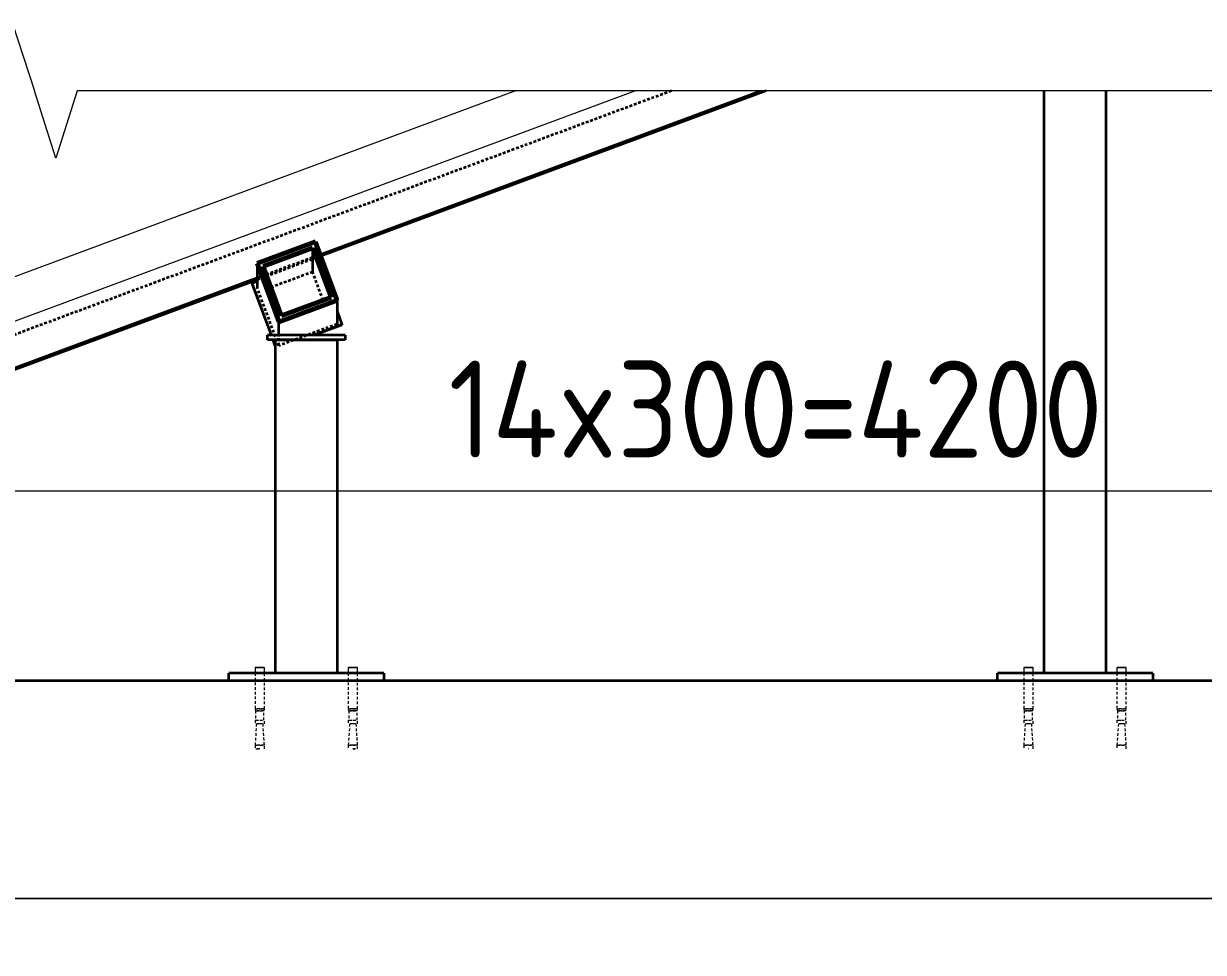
# Model space of a CAD drawing. Header units: millimetres. Extents: x 17301 to 64744, y -5326 to 7712.
# Drawn here: x 30210 to 31730, y -50 to 1147 of the extents above; entities that cross this region are included whole.
import ezdxf

# ---------------------------------------------------------------- set-up
doc = ezdxf.new("R2010")
doc.units = ezdxf.units.MM
doc.linetypes.add('01 Штриховая _4 мм_', pattern=[6, 3.5, -2.5])
for name, color, linetype, lineweight in [('AA_Dim', 7, 'Continuous', 9), ('AA_Dim-50', 7, 'Continuous', 9), ('AA_Oformlenie', 7, 'Continuous', 9), ('AA_Vinoska', 7, 'Continuous', 9), ('AF_Balki', 7, 'Continuous', 20), ('AF_Pokritie', 7, 'Continuous', 9), ('AF_Stena_Опалубка', 253, 'Continuous', 20), ('KR_Colonna_KG', 7, 'Continuous', 20), ('KR_Detal', 7, 'Continuous', 20)]:
    doc.layers.add(name, color=color, linetype=linetype, lineweight=lineweight)
doc.styles.add('ISOCPEUR_2', font='isocpeur.TTF', dxfattribs={"width": 0.9, "height": 125})
doc.dimstyles.new('00_Точн_3_знака__прозр_', dxfattribs={"dimscale": 304.8, "dimtxt": 125.344371, "dimasz": 0.278871, "dimexe": 0.246063, "dimexo": 0.164042, "dimgap": 0.016404, "dimtad": 1, "dimdec": 3, "dimrnd": 0.001, "dimdsep": 46, "dimtxsty": 'ISOCPEUR_2', "dimblk1": 'OBLIQUE', "dimblk2": 'OBLIQUE', "dimsah": 1, "dimcen": 0.09, "dimdle": 0.246063, "dimazin": 0, "dimtfac": 1, "dimtdec": 4, "dimtix": 1, "dimtmove": 0, "dimatfit": 3, "dimfxl": 1, "dimtvp": 1, "dimtolj": 1, "dimtzin": 0, "dimlwd": 18, "dimlwe": 18, "dimarcsym": 2})
doc.dimstyles.new('00_Точн_3_знака__прозр__1', dxfattribs={"dimscale": 304.8, "dimtxt": 125.344371, "dimasz": 0.278871, "dimexe": 0.246063, "dimexo": 0.164042, "dimgap": 0.016404, "dimtad": 1, "dimdec": 3, "dimrnd": 0.001, "dimdsep": 46, "dimtxsty": 'ISOCPEUR_2', "dimblk1": 'OBLIQUE', "dimblk2": 'OBLIQUE', "dimsah": 1, "dimcen": 0.09, "dimdle": 0.246063, "dimazin": 0, "dimtfac": 1, "dimtdec": 4, "dimtix": 1, "dimtmove": 1, "dimatfit": 3, "dimfxl": 1, "dimtvp": 1, "dimtolj": 1, "dimtzin": 0, "dimlwd": 18, "dimlwe": 18, "dimarcsym": 2})

# ---------------------------------------------------------------- blocks, each defined once
blk = doc.blocks.new('354_Прокат Лист _НесКаркас_РабПлоск_ - 354_Прокат Лист _НесКаркас_РабПлоск_-4002182-КР_РЗ_Опл_1')
at = {"layer": 'AF_Balki', "lineweight": 35}
for p, q in [((-2310, 300), (-2310, 310)), ((-2110, 310), (-2310, 310)), ((-2110, 310), (-2110, 300)), ((-2110, 300), (-2310, 300))]:
    blk.add_line(p, q, dxfattribs=at)
blk = doc.blocks.new('354_Прокат Лист _НесКаркас_РабПлоск_ - 354_Прокат Лист _НесКаркас_РабПлоск_-4002391-КР_РЗ_Опл_1')
at = {"layer": 'AF_Balki', "lineweight": 35}
for p, q in [((-3250, 739.3), (-3250, 745.3)), ((-3150, 745.3), (-3250, 745.3)), ((-3150, 745.3), (-3150, 739.3)), ((-3150, 739.3), (-3250, 739.3))]:
    blk.add_line(p, q, dxfattribs=at)
blk = doc.blocks.new('354_Прокат Лист _НесКаркас_РабПлоск_ - 354_Прокат Лист _НесКаркас_РабПлоск_-4003038-КР_РЗ_Опл_1')
at = {"layer": 'AF_Balki', "lineweight": 35}
for p, q in [((-3263.3, 814.3), (-3269.8, 811.9)), ((-3245, 745.3), (-3269.8, 811.9)), ((-3269.8, 811.7), (-3269.8, 811.6)), ((-3269.8, 811.6), (-3245.1, 745.3)), ((-3160.5, 776.1), (-3154.1, 759)), ((-3154.1, 759), (-3190.9, 745.3)), ((-3190.2, 745.3), (-3154.1, 758.7)), ((-3154.1, 759), (-3154.1, 758.7)), ((-3242.9, 739.3), (-3240, 731.5)), ((-3240, 731.8), (-3242.8, 739.3))]:
    blk.add_line(p, q, dxfattribs=at)
blk = doc.blocks.new('253_Профиль гнутый сварной квадратный _НесКаркас_Балка_ - Балка_40х4-3812224-КР_РЗ_Опл_1')
at = {"layer": 'AF_Balki', "linetype": '01 Штриховая _4 мм_', "lineweight": 35}
for p, q in [((-2729.8, 1060), (-4389.9, 443.7)), ((-3262.9, 819.5), (-3182.4, 849.4)), ((-3181.5, 847.1), (-3262.9, 816.8)), ((-4253.1, 451.9), (-4172.5, 481.8)), ((-4171.6, 479.5), (-4253.1, 449.2))]:
    blk.add_line(p, q, dxfattribs=at)
at = {"layer": 'AF_Balki', "lineweight": 35}
for p, q in [((-3182.3, 849.4), (-2615.1, 1060)), ((-2607.9, 1060), (-3181.4, 847.1)), ((-4172.5, 481.8), (-3263, 819.5)), ((-3263, 816.8), (-4171.6, 479.5)), ((-4389.9, 443.7), (-4408.9, 436.7)), ((-4395, 399.2), (-4253.2, 451.9)), ((-4253.2, 449.2), (-4394.1, 396.9)), ((-4395, 399.2), (-4408.9, 436.7)), ((-4394.1, 396.9), (-4395, 399.2))]:
    blk.add_line(p, q, dxfattribs=at)
blk = doc.blocks.new('253_Профиль гнутый сварной квадратный _НесКаркас_Балка_ - Балка_80х6-3820968-КР_РЗ_Опл_1')
at = {"layer": 'AF_Balki', "lineweight": 60}
for p, q in [((-3188.3, 865.7), (-3263.3, 837.8)), ((-3255.6, 834.2), (-3191.9, 857.9)), ((-3191.9, 857.9), (-3168.2, 794)), ((-3160.5, 790.5), (-3188.3, 865.7)), ((-3263.3, 837.8), (-3235.5, 762.6)), ((-3231.9, 770.3), (-3255.6, 834.2)), ((-3235.5, 762.6), (-3160.5, 790.5)), ((-3168.2, 794), (-3231.9, 770.3))]:
    blk.add_line(p, q, dxfattribs=at)
at = {"layer": 'AF_Balki', "lineweight": 35}
for p, q in [((-3191.9, 857.9), (-3191.9, 826.7)), ((-3263.3, 837.8), (-3263.3, 820.3)), ((-3263.3, 816.7), (-3263.3, 806.6)), ((-3160.5, 790.5), (-3160.5, 759.6)), ((-3235.5, 745.5), (-3235.5, 762.6))]:
    blk.add_line(p, q, dxfattribs=at)
at = {"layer": 'AF_Balki', "linetype": '01 Штриховая _4 мм_', "lineweight": 35}
for p, q in [((-3191.9, 826.7), (-3245.5, 806.9)), ((-3178.3, 790.3), (-3191.9, 826.7)), ((-3263.3, 820.3), (-3263.3, 816.7)), ((-3235.5, 731.8), (-3263.3, 806.6)), ((-3160.5, 759.6), (-3235.5, 731.8)), ((-3235.5, 731.8), (-3235.5, 745.5))]:
    blk.add_line(p, q, dxfattribs=at)
blk = doc.blocks.new('354_Анкер клиновой _СоедНесК_РабПлоск_ - M12x120_20-V27-КР_РЗ_Опл_1')
at = {"layer": 'KR_Detal'}
for p, q in [((-3146, 317.5), (-3146, 310)), ((-3146, 317.5), (-3140, 317.5)), ((-3140, 317.5), (-3145.8, 317.5)), ((-3140, 317.5), (-3134, 317.5)), ((-3134.2, 317.5), (-3140, 317.5)), ((-3134, 310), (-3134, 317.5))]:
    blk.add_line(p, q, dxfattribs=at)
at = {"layer": 'KR_Detal', "linetype": '01 Штриховая _4 мм_', "lineweight": 9}
for p, q in [((-3146, 310), (-3146, 264.1)), ((-3134, 264.1), (-3134, 310)), ((-3146, 264.1), (-3145.4, 261.7)), ((-3140, 264.1), (-3145.9, 264.1)), ((-3145.9, 264.1), (-3140, 264.1)), ((-3145.4, 261.7), (-3145.4, 249.5)), ((-3140, 261.7), (-3145.3, 261.7)), ((-3145.3, 261.7), (-3140, 261.7)), ((-3140, 264.1), (-3134.1, 264.1)), ((-3136.5, 264.1), (-3140, 264.1)), ((-3140, 261.7), (-3134.7, 261.7)), ((-3136.5, 261.7), (-3140, 261.7)), ((-3134.7, 261.7), (-3136.5, 261.7)), ((-3134.1, 264.1), (-3136.1, 264.1)), ((-3134.6, 261.7), (-3134, 264.1)), ((-3134.6, 249.5), (-3134.6, 261.7)), ((-3146, 249.5), (-3146, 244.7)), ((-3144.2, 244.7), (-3146, 217.5)), ((-3144.7, 249.5), (-3140, 249.5)), ((-3140, 244.7), (-3143.7, 244.7)), ((-3140, 249.5), (-3135.3, 249.5)), ((-3136.5, 244.7), (-3140, 244.7)), ((-3136.2, 249.5), (-3136.5, 249.5)), ((-3134, 217.5), (-3135.8, 244.7)), ((-3134, 244.7), (-3134, 249.5)), ((-3146, 217.5), (-3146, 212.7)), ((-3140, 217.5), (-3145.9, 217.5)), ((-3145.9, 217.5), (-3140, 217.5)), ((-3140, 217.5), (-3134.1, 217.5)), ((-3136.5, 217.5), (-3140, 217.5)), ((-3134.1, 217.5), (-3136.1, 217.5)), ((-3134, 212.7), (-3134, 217.5)), ((-3140, 212.7), (-3140, 212.7)), ((-3140, 212.7), (-3137, 212.7)), ((-3136.5, 212.7), (-3140, 212.7))]:
    blk.add_line(p, q, dxfattribs=at)
blk = doc.blocks.new('354_Анкер клиновой _СоедНесК_РабПлоск_ - M12x120_20-V28-КР_РЗ_Опл_1')
at = {"layer": 'KR_Detal'}
for p, q in [((-3146, 317.5), (-3146, 310)), ((-3140, 317.5), (-3145.8, 317.5)), ((-3145.8, 317.5), (-3140, 317.5)), ((-3140, 317.5), (-3134.2, 317.5)), ((-3134.2, 317.5), (-3140, 317.5)), ((-3134, 310), (-3134, 317.5))]:
    blk.add_line(p, q, dxfattribs=at)
at = {"layer": 'KR_Detal', "linetype": '01 Штриховая _4 мм_', "lineweight": 9}
for p, q in [((-3146, 317.5), (-3145.8, 317.5)), ((-3146, 310), (-3146, 264.1)), ((-3134.2, 317.5), (-3134, 317.5)), ((-3134, 264.1), (-3134, 310)), ((-3146, 264.1), (-3145.4, 261.7)), ((-3140, 264.1), (-3145.9, 264.1)), ((-3145.9, 264.1), (-3140, 264.1)), ((-3145.4, 261.7), (-3145.4, 249.5)), ((-3140, 261.7), (-3145.3, 261.7)), ((-3145.3, 261.7), (-3140, 261.7)), ((-3140, 264.1), (-3134.1, 264.1)), ((-3136.5, 264.1), (-3140, 264.1)), ((-3140, 261.7), (-3134.7, 261.7)), ((-3136.5, 261.7), (-3140, 261.7)), ((-3134.7, 261.7), (-3136.5, 261.7)), ((-3134.1, 264.1), (-3136.1, 264.1)), ((-3134.6, 261.7), (-3134, 264.1)), ((-3134.6, 249.5), (-3134.6, 261.7)), ((-3146, 249.5), (-3146, 244.7)), ((-3144.2, 244.7), (-3146, 217.5)), ((-3144.7, 249.5), (-3140, 249.5)), ((-3140, 244.7), (-3143.7, 244.7)), ((-3140, 249.5), (-3135.3, 249.5)), ((-3136.5, 244.7), (-3140, 244.7)), ((-3136.2, 249.5), (-3136.5, 249.5)), ((-3134, 217.5), (-3135.8, 244.7)), ((-3134, 244.7), (-3134, 249.5)), ((-3146, 217.5), (-3146, 212.7)), ((-3140, 217.5), (-3145.9, 217.5)), ((-3145.9, 217.5), (-3140, 217.5)), ((-3140, 217.5), (-3134.1, 217.5)), ((-3136.5, 217.5), (-3140, 217.5)), ((-3134.1, 217.5), (-3136.1, 217.5)), ((-3134, 212.7), (-3134, 217.5)), ((-3140, 212.7), (-3137, 212.7)), ((-3136.5, 212.7), (-3140, 212.7)), ((-3140, 212.7), (-3140, 212.7))]:
    blk.add_line(p, q, dxfattribs=at)
blk = doc.blocks.new('354_Анкер клиновой _СоедНесК_РабПлоск_ - M12x120_20-V29-КР_РЗ_Опл_1')
at = {"layer": 'KR_Detal'}
for p, q in [((-3266, 317.5), (-3266, 310)), ((-3266, 317.5), (-3260, 317.5)), ((-3260, 317.5), (-3265.8, 317.5)), ((-3260, 317.5), (-3254, 317.5)), ((-3254.2, 317.5), (-3260, 317.5)), ((-3254, 310), (-3254, 317.5))]:
    blk.add_line(p, q, dxfattribs=at)
at = {"layer": 'KR_Detal', "linetype": '01 Штриховая _4 мм_', "lineweight": 9}
for p, q in [((-3266, 310), (-3266, 264.1)), ((-3254, 264.1), (-3254, 310)), ((-3266, 264.1), (-3265.4, 261.7)), ((-3265.2, 264.1), (-3265.9, 264.1)), ((-3265.9, 264.1), (-3260, 264.1)), ((-3265.4, 261.7), (-3265.4, 249.5)), ((-3265.3, 261.7), (-3265, 261.7)), ((-3260, 264.1), (-3265, 264.1)), ((-3260, 261.7), (-3264.7, 261.7)), ((-3264.7, 261.7), (-3260, 261.7)), ((-3260, 264.1), (-3254.1, 264.1)), ((-3254.1, 264.1), (-3260, 264.1)), ((-3260, 261.7), (-3254.7, 261.7)), ((-3254.7, 261.7), (-3260, 261.7)), ((-3254.6, 261.7), (-3254, 264.1)), ((-3254.6, 249.5), (-3254.6, 261.7)), ((-3266, 249.5), (-3266, 244.7)), ((-3264.2, 244.7), (-3266, 217.5)), ((-3265.2, 249.5), (-3260, 249.5)), ((-3260, 244.7), (-3265.2, 244.7)), ((-3264.7, 249.5), (-3265, 249.5)), ((-3265, 244.7), (-3263.7, 244.7)), ((-3260, 249.5), (-3255.3, 249.5)), ((-3256.3, 244.7), (-3260, 244.7)), ((-3254, 217.5), (-3255.8, 244.7)), ((-3254, 244.7), (-3254, 249.5)), ((-3266, 217.5), (-3266, 212.7)), ((-3265.2, 217.5), (-3265.9, 217.5)), ((-3265.9, 217.5), (-3260, 217.5)), ((-3260, 217.5), (-3265, 217.5)), ((-3260, 217.5), (-3254.1, 217.5)), ((-3254.1, 217.5), (-3260, 217.5)), ((-3254, 212.7), (-3254, 217.5)), ((-3260, 212.7), (-3265.2, 212.7)), ((-3265, 212.7), (-3260, 212.7)), ((-3260, 212.7), (-3260, 212.7))]:
    blk.add_line(p, q, dxfattribs=at)
blk = doc.blocks.new('354_Анкер клиновой _СоедНесК_РабПлоск_ - M12x120_20-V30-КР_РЗ_Опл_1')
at = {"layer": 'KR_Detal'}
for p, q in [((-3266, 317.5), (-3266, 310)), ((-3260, 317.5), (-3265.8, 317.5)), ((-3265.8, 317.5), (-3260, 317.5)), ((-3260, 317.5), (-3254.2, 317.5)), ((-3254.2, 317.5), (-3260, 317.5)), ((-3254, 310), (-3254, 317.5))]:
    blk.add_line(p, q, dxfattribs=at)
at = {"layer": 'KR_Detal', "linetype": '01 Штриховая _4 мм_', "lineweight": 9}
for p, q in [((-3266, 317.5), (-3265.8, 317.5)), ((-3266, 310), (-3266, 264.1)), ((-3254.2, 317.5), (-3254, 317.5)), ((-3254, 264.1), (-3254, 310)), ((-3266, 264.1), (-3265.4, 261.7)), ((-3265.2, 264.1), (-3265.9, 264.1)), ((-3265.9, 264.1), (-3260, 264.1)), ((-3265.4, 261.7), (-3265.4, 249.5)), ((-3265.3, 261.7), (-3265, 261.7)), ((-3260, 264.1), (-3265, 264.1)), ((-3260, 261.7), (-3264.7, 261.7)), ((-3264.7, 261.7), (-3260, 261.7)), ((-3260, 264.1), (-3254.1, 264.1)), ((-3254.1, 264.1), (-3260, 264.1)), ((-3260, 261.7), (-3254.7, 261.7)), ((-3254.7, 261.7), (-3260, 261.7)), ((-3254.6, 261.7), (-3254, 264.1)), ((-3254.6, 249.5), (-3254.6, 261.7)), ((-3266, 249.5), (-3266, 244.7)), ((-3264.2, 244.7), (-3266, 217.5)), ((-3265.2, 249.5), (-3260, 249.5)), ((-3260, 244.7), (-3265.2, 244.7)), ((-3264.7, 249.5), (-3265, 249.5)), ((-3265, 244.7), (-3263.7, 244.7)), ((-3260, 249.5), (-3255.3, 249.5)), ((-3256.3, 244.7), (-3260, 244.7)), ((-3254, 217.5), (-3255.8, 244.7)), ((-3254, 244.7), (-3254, 249.5)), ((-3266, 217.5), (-3266, 212.7)), ((-3265.2, 217.5), (-3265.9, 217.5)), ((-3265.9, 217.5), (-3260, 217.5)), ((-3260, 217.5), (-3265, 217.5)), ((-3260, 217.5), (-3254.1, 217.5)), ((-3254.1, 217.5), (-3260, 217.5)), ((-3254, 212.7), (-3254, 217.5)), ((-3260, 212.7), (-3265.2, 212.7)), ((-3265, 212.7), (-3260, 212.7)), ((-3260, 212.7), (-3260, 212.7))]:
    blk.add_line(p, q, dxfattribs=at)
blk = doc.blocks.new('354_Анкер клиновой _СоедНесК_РабПлоск_ - M12x120_20-V33-КР_РЗ_Опл_1')
at = {"layer": 'KR_Detal'}
for p, q in [((-2156, 317.5), (-2156, 310)), ((-2156, 317.5), (-2150, 317.5)), ((-2150, 317.5), (-2155.8, 317.5)), ((-2150, 317.5), (-2144, 317.5)), ((-2144.2, 317.5), (-2150, 317.5)), ((-2144, 310), (-2144, 317.5))]:
    blk.add_line(p, q, dxfattribs=at)
at = {"layer": 'KR_Detal', "linetype": '01 Штриховая _4 мм_', "lineweight": 9}
for p, q in [((-2156, 310), (-2156, 264.1)), ((-2144, 264.1), (-2144, 310)), ((-2156, 264.1), (-2155.4, 261.7)), ((-2150, 264.1), (-2155.9, 264.1)), ((-2155.9, 264.1), (-2150, 264.1)), ((-2155.4, 261.7), (-2155.4, 249.5)), ((-2150, 261.7), (-2155.3, 261.7)), ((-2155.3, 261.7), (-2150, 261.7)), ((-2150, 264.1), (-2144.1, 264.1)), ((-2144.1, 264.1), (-2150, 264.1)), ((-2150, 261.7), (-2144.7, 261.7)), ((-2144.7, 261.7), (-2150, 261.7)), ((-2144.6, 261.7), (-2144, 264.1)), ((-2144.6, 249.5), (-2144.6, 261.7)), ((-2156, 249.5), (-2156, 244.7)), ((-2154.2, 244.7), (-2156, 217.5)), ((-2154.7, 249.5), (-2150, 249.5)), ((-2150, 244.7), (-2153.7, 244.7)), ((-2150, 249.5), (-2145.3, 249.5)), ((-2146.3, 244.7), (-2150, 244.7)), ((-2144, 217.5), (-2145.8, 244.7)), ((-2144, 244.7), (-2144, 249.5)), ((-2156, 217.5), (-2156, 212.7)), ((-2150, 217.5), (-2155.9, 217.5)), ((-2155.9, 217.5), (-2150, 217.5)), ((-2150, 217.5), (-2144.1, 217.5)), ((-2144.1, 217.5), (-2150, 217.5)), ((-2144, 212.7), (-2144, 217.5)), ((-2150, 212.7), (-2150, 212.7)), ((-2150, 212.7), (-2150, 212.7))]:
    blk.add_line(p, q, dxfattribs=at)
blk = doc.blocks.new('354_Анкер клиновой _СоедНесК_РабПлоск_ - M12x120_20-V34-КР_РЗ_Опл_1')
at = {"layer": 'KR_Detal'}
for p, q in [((-2156, 317.5), (-2156, 310)), ((-2150, 317.5), (-2155.8, 317.5)), ((-2155.8, 317.5), (-2150, 317.5)), ((-2150, 317.5), (-2144.2, 317.5)), ((-2144.2, 317.5), (-2150, 317.5)), ((-2144, 310), (-2144, 317.5))]:
    blk.add_line(p, q, dxfattribs=at)
at = {"layer": 'KR_Detal', "linetype": '01 Штриховая _4 мм_', "lineweight": 9}
for p, q in [((-2156, 317.5), (-2155.8, 317.5)), ((-2156, 310), (-2156, 264.1)), ((-2144.2, 317.5), (-2144, 317.5)), ((-2144, 264.1), (-2144, 310)), ((-2156, 264.1), (-2155.4, 261.7)), ((-2150, 264.1), (-2155.9, 264.1)), ((-2155.9, 264.1), (-2150, 264.1)), ((-2155.4, 261.7), (-2155.4, 249.5)), ((-2150, 261.7), (-2155.3, 261.7)), ((-2155.3, 261.7), (-2150, 261.7)), ((-2150, 264.1), (-2144.1, 264.1)), ((-2144.1, 264.1), (-2150, 264.1)), ((-2150, 261.7), (-2144.7, 261.7)), ((-2144.7, 261.7), (-2150, 261.7)), ((-2144.6, 261.7), (-2144, 264.1)), ((-2144.6, 249.5), (-2144.6, 261.7)), ((-2156, 249.5), (-2156, 244.7)), ((-2154.2, 244.7), (-2156, 217.5)), ((-2154.7, 249.5), (-2150, 249.5)), ((-2150, 244.7), (-2153.7, 244.7)), ((-2150, 249.5), (-2145.3, 249.5)), ((-2146.3, 244.7), (-2150, 244.7)), ((-2144, 217.5), (-2145.8, 244.7)), ((-2144, 244.7), (-2144, 249.5)), ((-2156, 217.5), (-2156, 212.7)), ((-2150, 217.5), (-2155.9, 217.5)), ((-2155.9, 217.5), (-2150, 217.5)), ((-2150, 217.5), (-2144.1, 217.5)), ((-2144.1, 217.5), (-2150, 217.5)), ((-2144, 212.7), (-2144, 217.5)), ((-2150, 212.7), (-2150, 212.7)), ((-2150, 212.7), (-2150, 212.7))]:
    blk.add_line(p, q, dxfattribs=at)
blk = doc.blocks.new('354_Анкер клиновой _СоедНесК_РабПлоск_ - M12x120_20-V19-КР_РЗ_Опл_1')
at = {"layer": 'KR_Detal'}
for p, q in [((-2276, 317.5), (-2276, 310)), ((-2276, 317.5), (-2270, 317.5)), ((-2270, 317.5), (-2275.8, 317.5)), ((-2270, 317.5), (-2264, 317.5)), ((-2264.2, 317.5), (-2269.6, 317.5)), ((-2264, 310), (-2264, 317.5))]:
    blk.add_line(p, q, dxfattribs=at)
at = {"layer": 'KR_Detal', "linetype": '01 Штриховая _4 мм_', "lineweight": 9}
for p, q in [((-2276, 310), (-2276, 264.1)), ((-2264, 264.1), (-2264, 310)), ((-2276, 264.1), (-2275.4, 261.7)), ((-2270, 264.1), (-2275.9, 264.1)), ((-2275.9, 264.1), (-2270, 264.1)), ((-2275.4, 261.7), (-2275.4, 249.5)), ((-2270, 261.7), (-2275.3, 261.7)), ((-2275.3, 261.7), (-2270, 261.7)), ((-2270, 264.1), (-2264.1, 264.1)), ((-2270, 261.7), (-2264.7, 261.7)), ((-2264.1, 264.1), (-2269.6, 264.1)), ((-2264.7, 261.7), (-2269.6, 261.7)), ((-2264.6, 261.7), (-2264, 264.1)), ((-2264.6, 249.5), (-2264.6, 261.7)), ((-2276, 249.5), (-2276, 244.7)), ((-2274.2, 244.7), (-2276, 217.5)), ((-2274.7, 249.5), (-2270, 249.5)), ((-2270, 244.7), (-2273.7, 244.7)), ((-2270, 249.5), (-2265.3, 249.5)), ((-2266.3, 244.7), (-2270, 244.7)), ((-2264, 217.5), (-2265.8, 244.7)), ((-2264, 244.7), (-2264, 249.5)), ((-2276, 217.5), (-2276, 212.7)), ((-2270, 217.5), (-2275.9, 217.5)), ((-2275.9, 217.5), (-2270, 217.5)), ((-2270, 217.5), (-2264.1, 217.5)), ((-2264.1, 217.5), (-2269.6, 217.5)), ((-2264, 212.7), (-2264, 217.5)), ((-2270, 212.7), (-2270, 212.7)), ((-2269.6, 212.7), (-2270, 212.7))]:
    blk.add_line(p, q, dxfattribs=at)
blk = doc.blocks.new('354_Анкер клиновой _СоедНесК_РабПлоск_ - M12x120_20-V20-КР_РЗ_Опл_1')
at = {"layer": 'KR_Detal'}
for p, q in [((-2276, 317.5), (-2276, 310)), ((-2270, 317.5), (-2275.8, 317.5)), ((-2275.8, 317.5), (-2270, 317.5)), ((-2269.6, 317.5), (-2264.2, 317.5)), ((-2264.2, 317.5), (-2269.6, 317.5)), ((-2264, 310), (-2264, 317.5))]:
    blk.add_line(p, q, dxfattribs=at)
at = {"layer": 'KR_Detal', "linetype": '01 Штриховая _4 мм_', "lineweight": 9}
for p, q in [((-2276, 317.5), (-2275.8, 317.5)), ((-2276, 310), (-2276, 264.1)), ((-2270, 317.5), (-2269.7, 317.5)), ((-2264.2, 317.5), (-2264, 317.5)), ((-2264, 264.1), (-2264, 310)), ((-2276, 264.1), (-2275.4, 261.7)), ((-2270, 264.1), (-2275.9, 264.1)), ((-2275.9, 264.1), (-2270, 264.1)), ((-2275.4, 261.7), (-2275.4, 249.5)), ((-2270, 261.7), (-2275.3, 261.7)), ((-2275.3, 261.7), (-2270, 261.7)), ((-2270, 264.1), (-2264.1, 264.1)), ((-2270, 261.7), (-2264.7, 261.7)), ((-2264.1, 264.1), (-2269.6, 264.1)), ((-2264.7, 261.7), (-2269.6, 261.7)), ((-2264.6, 261.7), (-2264, 264.1)), ((-2264.6, 249.5), (-2264.6, 261.7)), ((-2276, 249.5), (-2276, 244.7)), ((-2274.2, 244.7), (-2276, 217.5)), ((-2274.7, 249.5), (-2270, 249.5)), ((-2270, 244.7), (-2273.7, 244.7)), ((-2270, 249.5), (-2265.3, 249.5)), ((-2266.3, 244.7), (-2270, 244.7)), ((-2264, 217.5), (-2265.8, 244.7)), ((-2264, 244.7), (-2264, 249.5)), ((-2276, 217.5), (-2276, 212.7)), ((-2270, 217.5), (-2275.9, 217.5)), ((-2275.9, 217.5), (-2270, 217.5)), ((-2270, 217.5), (-2264.1, 217.5)), ((-2264.1, 217.5), (-2269.6, 217.5)), ((-2264, 212.7), (-2264, 217.5)), ((-2269.6, 212.7), (-2270, 212.7)), ((-2270, 212.7), (-2270, 212.7))]:
    blk.add_line(p, q, dxfattribs=at)
blk = doc.blocks.new('011_ЛинияОбрыва _ЭлУзла_Линия_ - Тип 1-3750494-КР_РЗ_Опл_1')
at = {"layer": 'AA_Oformlenie'}
blk.add_line((0, 1060), (-3495.1, 1060), dxfattribs=at)
blk = doc.blocks.new('DIMBLOCK8-КР_РЗ_Опл_1')
at = {"layer": 'AA_Dim-50', "lineweight": 18}
for p, q in [((28884.6, 95), (28884.6, -170)), ((33234.3, 20), (28809.6, 20)), ((28884.6, 20), (33234.3, 20)), ((28678.1, -114.6), (28884.6, -75)), ((28678.1, -375.1), (28678.1, -114.6)), ((32934.3, -170), (28809.6, -170)), ((28884.6, -170), (32934.3, -170))]:
    blk.add_line(p, q, dxfattribs=at)
at = {"layer": 'AA_Dim-50', "lineweight": 30}
for p, q in [((28884.6, 20), (28842.1, 62.5)), ((28884.6, 20), (28927.1, -22.5)), ((28884.6, -170), (28842.1, -127.5)), ((28884.6, -170), (28927.1, -212.5))]:
    blk.add_line(p, q, dxfattribs=at)
at = {"layer": 'AA_Dim-50', "color": 0, "lineweight": 18, "insert": (28510.3, -375.1), "char_height": 125, "width": 252.581, "attachment_point": 1, "rotation": 90, "line_spacing_factor": 1.135194, "style": 'ISOCPEUR_2'}
blk.add_mtext('190', dxfattribs=at)
blk = doc.blocks.new('_Oblique')
at = {"color": 0, "linetype": 'ByBlock', "lineweight": -2}
blk.add_line((-0.5, -0.5), (0.5, 0.5), dxfattribs=at)
blk = doc.blocks.new('DIMBLOCK11-КР_РЗ_Опл_1')
at = {"layer": 'AA_Dim-50', "lineweight": 18}
for p, q in [((29084.3, -2720), (29084.3, 619.7)), ((33284.3, 70), (33284.3, 619.7)), ((29009.3, 544.7), (33284.3, 544.7)), ((29084.3, 544.7), (29084.3, -2720)), ((33284.3, 544.7), (33284.3, 70))]:
    blk.add_line(p, q, dxfattribs=at)
at = {"layer": 'AA_Dim-50', "lineweight": 30}
for p, q in [((29084.3, 544.7), (29126.8, 587.2)), ((33284.3, 544.7), (33326.8, 587.2)), ((29084.3, 544.7), (29041.8, 502.2)), ((33284.3, 544.7), (33241.8, 502.2))]:
    blk.add_line(p, q, dxfattribs=at)
at = {"layer": 'AA_Dim-50', "color": 0, "lineweight": 18, "insert": (30757.4, 712.6), "char_height": 125, "width": 1024.513, "attachment_point": 1, "line_spacing_factor": 1.135194, "style": 'ISOCPEUR_2'}
blk.add_mtext('14x300=4200', dxfattribs=at)

msp = doc.modelspace()

# ---------------------------------------------------------------- linework, layer by layer
at = {"layer": 'AA_Vinoska'}
for p, q in [((30196.1035, 1146.6501), (30224.2579, 1060)), ((30251.7579, 973.3975), (30224.2579, 1060)), ((30279.2579, 1060), (30251.7579, 973.3975))]:
    msp.add_line(p, q, dxfattribs=at)
at = {"layer": 'AF_Pokritie', "lineweight": 20}
for p, q in [((30843.7543, 1060), (29384.4001, 518.2504)), ((29384.4001, 461.2504), (30997.2998, 1060))]:
    msp.add_line(p, q, dxfattribs=at)
at = {"layer": 'AF_Stena_Опалубка', "lineweight": 35}
msp.add_line((33584.3179, 300), (29284.3179, 300), dxfattribs=at)
at = {"layer": 'KR_Colonna_KG', "lineweight": 35}
for p, q in [((31524.3179, 1060), (31524.3179, 310)), ((31604.3179, 310), (31604.3179, 1060)), ((30534.3179, 739.3313), (30614.3179, 739.3313)), ((30534.3179, 739.3313), (30534.3179, 310)), ((30614.3179, 310), (30614.3179, 739.3313)), ((30614.3179, 310), (30534.3179, 310)), ((31604.3179, 310), (31524.3179, 310))]:
    msp.add_line(p, q, dxfattribs=at)

# ---------------------------------------------------------------- block references
at = {"layer": 'AA_Oformlenie'}
msp.add_blockref('011_ЛинияОбрыва _ЭлУзла_Линия_ - Тип 1-3750494-КР_РЗ_Опл_1', (33774.3179, 0), dxfattribs=at)
at = {"layer": 'AF_Balki', "linetype": '01 Штриховая _4 мм_', "lineweight": 35}
for name in ['253_Профиль гнутый сварной квадратный _НесКаркас_Балка_ - Балка_40х4-3812224-КР_РЗ_Опл_1', '253_Профиль гнутый сварной квадратный _НесКаркас_Балка_ - Балка_80х6-3820968-КР_РЗ_Опл_1']:
    msp.add_blockref(name, (33774.3179, 0), dxfattribs=at)
at = {"layer": 'AF_Balki', "lineweight": 35}
for name, p in [('354_Прокат Лист _НесКаркас_РабПлоск_ - 354_Прокат Лист _НесКаркас_РабПлоск_-4003038-КР_РЗ_Опл_1', (33774.3179, 0)), ('354_Прокат Лист _НесКаркас_РабПлоск_ - 354_Прокат Лист _НесКаркас_РабПлоск_-4002391-КР_РЗ_Опл_1', (33774.3179, 0)), ('354_Прокат Лист _НесКаркас_РабПлоск_ - 354_Прокат Лист _НесКаркас_РабПлоск_-4002182-КР_РЗ_Опл_1', (32784.3179, 0)), ('354_Прокат Лист _НесКаркас_РабПлоск_ - 354_Прокат Лист _НесКаркас_РабПлоск_-4002182-КР_РЗ_Опл_1', (33774.3179, 0))]:
    msp.add_blockref(name, p, dxfattribs=at)
at = {"layer": 'KR_Detal', "linetype": '01 Штриховая _4 мм_', "lineweight": 9}
for name in ['354_Анкер клиновой _СоедНесК_РабПлоск_ - M12x120_20-V29-КР_РЗ_Опл_1', '354_Анкер клиновой _СоедНесК_РабПлоск_ - M12x120_20-V30-КР_РЗ_Опл_1', '354_Анкер клиновой _СоедНесК_РабПлоск_ - M12x120_20-V27-КР_РЗ_Опл_1', '354_Анкер клиновой _СоедНесК_РабПлоск_ - M12x120_20-V28-КР_РЗ_Опл_1', '354_Анкер клиновой _СоедНесК_РабПлоск_ - M12x120_20-V19-КР_РЗ_Опл_1', '354_Анкер клиновой _СоедНесК_РабПлоск_ - M12x120_20-V20-КР_РЗ_Опл_1', '354_Анкер клиновой _СоедНесК_РабПлоск_ - M12x120_20-V33-КР_РЗ_Опл_1', '354_Анкер клиновой _СоедНесК_РабПлоск_ - M12x120_20-V34-КР_РЗ_Опл_1']:
    msp.add_blockref(name, (33774.3179, 0), dxfattribs=at)

# ---------------------------------------------------------------- dimensions: what is measured, and where the dimension line sits
at = {"layer": 'AA_Dim', "lineweight": 18}
dim = msp.add_linear_dim(base=(33284.3179, 544.7215), p1=(29084.3179, -2770), p2=(33284.3179, 20), dimstyle='00_Точн_3_знака__прозр_', override={"dimpost": '14x300=<>', "dimfxl": 5042.231649}, dxfattribs=at)
dim.commit()
dim.dimension.update_dxf_attribs({"geometry": 'DIMBLOCK11-КР_РЗ_Опл_1', "text_midpoint": (31184.3179, 612.2215)})
dim = msp.add_linear_dim(base=(28884.5614, -170), p1=(33284.3179, 20), p2=(32984.3179, -170), angle=90, dimstyle='00_Точн_3_знака__прозр__1', override={"dimpost": '<>', "dimfxl": 355.105618}, dxfattribs=at)
dim.commit()
dim.dimension.update_dxf_attribs({"geometry": 'DIMBLOCK8-КР_РЗ_Опл_1', "text_midpoint": (28593.5895, -248.7814), "dimtype": 160, "text_rotation": 90})

doc.saveas('drawing.dxf')
